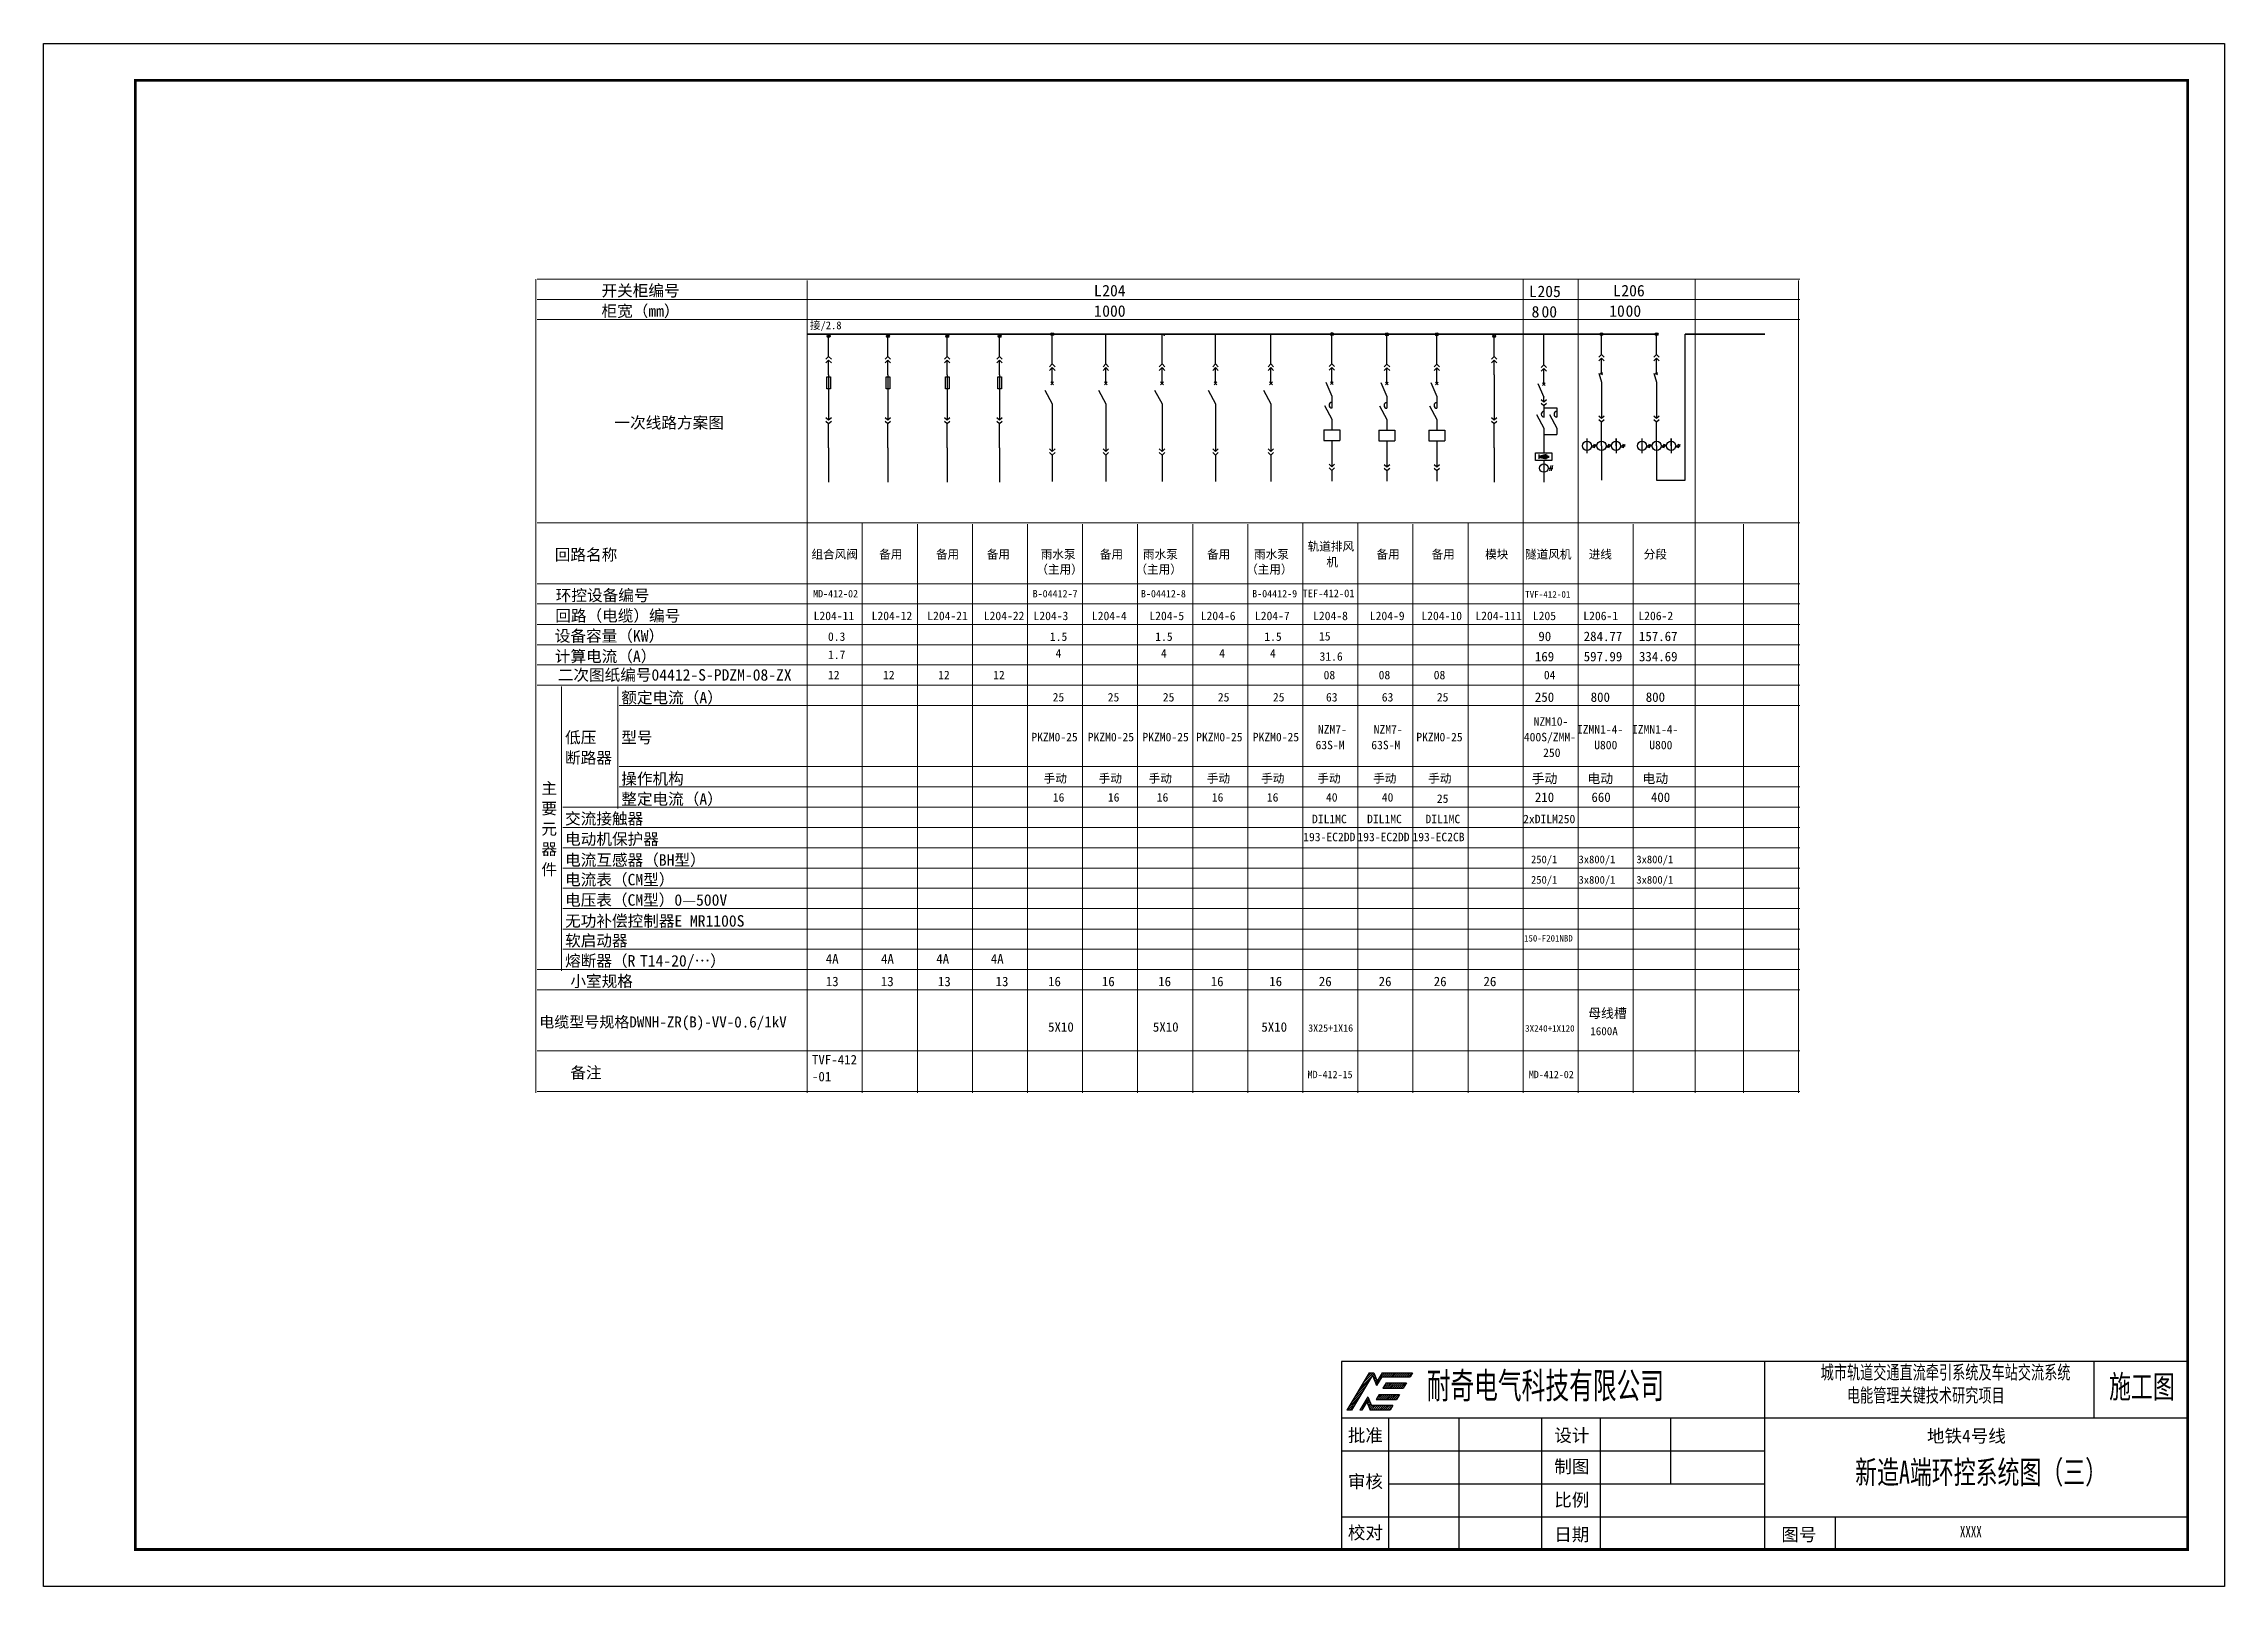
# Model space of a CAD drawing. Extents: x 816817 to 1084575, y -233155 to -217419.
# Drawn here: x 1072695 to 1084575, y -225819 to -217419 of the extents above; entities outside this region: 3.
import ezdxf
from ezdxf.enums import TextEntityAlignment as Align

# ---------------------------------------------------------------- set-up
doc = ezdxf.new("R2010")
doc.units = 0
doc.header["$LTSCALE"] = 100
doc.header["$MEASUREMENT"] = 0
doc.linetypes.add('AUSGEZOGEN', pattern=[0])
doc.linetypes.add('CONTINOUS', pattern=[2.5, 1.25, 0.25, 0.25, 0.25, 0.25, 0.25])
doc.layers.get('0').update_dxf_attribs({"color": 252, "linetype": 'CONTINUOUS'})
for name, color, linetype in [('SINGLELINE', 7, 'CONTINUOUS'), ('图框', 4, 'CONTINUOUS'), ('文字', 7, 'CONTINUOUS'), ('标注 @ 100', 7, 'CONTINUOUS')]:
    doc.layers.add(name, color=color, linetype=linetype)
doc.styles.add('CZ', font='romans.shx', dxfattribs={"width": 0.7, "bigfont": 'hztxt.shx'})
doc.styles.add('HT', font='simhei.ttf')
doc.styles.get("Standard").update_dxf_attribs({"font": 'COMPLEX', "width": 0.666667, "bigfont": 'DXT'})
doc.styles.add('WEN', font='', dxfattribs={"width": 0.7})
doc.styles.add('WMF-宋体1', font='')
doc.styles.get('WEN').set_extended_font_data('SimSun')
doc.styles.get('WMF-宋体1').set_extended_font_data('SimSun')
pattern_1 = [(45, (965297.757, -248823.082), (-26.60573, 26.60573), [])]

# ---------------------------------------------------------------- blocks, each defined once
blk = doc.blocks.new('图框')
at = {"layer": '图框'}
h = blk.add_hatch(dxfattribs=at)
h.set_pattern_fill('ANSI31', color=5, scale=11.850767)
h.set_pattern_definition(pattern_1)
h.paths.add_polyline_path([(1013864, -235026), (1013937, -234905), (1013353, -234905), (1013257, -234665), (1013039, -235026), (1013091, -235026), (1013227, -234800), (1013318, -235026)], flags=17)
h.paths.add_polyline_path([(1012684, -235026), (1012807, -235026), (1013380, -234075), (1013493, -234358), (1013636, -234122), (1014409, -234122), (1014474, -234014), (1013649, -234014), (1013511, -234242), (1013420, -234014), (1013294, -234014)])
h = blk.add_hatch(dxfattribs=at)
h.set_pattern_fill('ANSI31', color=256, scale=11.850767)
h.set_pattern_definition(pattern_1)
h.paths.add_polyline_path([(1014312, -234282), (1013758, -234282), (1013666, -234434), (1014220, -234434)])
h.paths.add_polyline_path([(1014121, -234599), (1013567, -234599), (1013483, -234738), (1014037, -234738)])
h = blk.add_hatch(dxfattribs=at)
h.set_pattern_fill('ANSI31', color=3, scale=11.850767)
h.set_pattern_definition(pattern_1)
h.paths.add_polyline_path([(1013758, -234282), (1013666, -234434), (1014220, -234434), (1014312, -234282)])
h.paths.add_polyline_path([(1013567, -234599), (1013483, -234738), (1014037, -234738), (1014121, -234599)])
for p, q in [((1012536, -233704), (1012536, -238826)), ((1013294, -234014), (1012684, -235026)), ((1013294, -234014), (1013417, -234014)), ((1013420, -234014), (1013511, -234242)), ((1013649, -234014), (1013511, -234242)), ((1013649, -234014), (1014474, -234014)), ((1014474, -234014), (1014409, -234122)), ((1024062, -233704), (1024062, -238826)), ((1033026, -233704), (1033026, -235240)), ((1035587, -238826), (1035587, -233704)), ((1013380, -234075), (1012807, -235026)), ((1013380, -234075), (1013493, -234358)), ((1013567, -234599), (1013483, -234738)), ((1013636, -234122), (1013493, -234358)), ((1013567, -234599), (1014121, -234599)), ((1013636, -234122), (1014409, -234122)), ((1013758, -234282), (1013666, -234434)), ((1013666, -234434), (1014220, -234434)), ((1013758, -234282), (1014312, -234282)), ((1014121, -234599), (1014037, -234738)), ((1014312, -234282), (1014220, -234434)), ((1012807, -235026), (1012684, -235026)), ((1013257, -234665), (1013039, -235026)), ((1013091, -235026), (1013039, -235026)), ((1013227, -234800), (1013091, -235026)), ((1013227, -234800), (1013318, -235026)), ((1013257, -234665), (1013353, -234905)), ((1013864, -235026), (1013318, -235026)), ((1013937, -234905), (1013353, -234905)), ((1013483, -234738), (1014037, -234738)), ((1013937, -234905), (1013864, -235026)), ((1012536, -235240), (1024062, -235240)), ((1013817, -235240), (1013817, -238826)), ((1015737, -235240), (1015737, -238826)), ((1017985, -235240), (1017985, -237033)), ((1019579, -235240), (1019579, -238826)), ((1021500, -235240), (1021500, -237033)), ((1024062, -235240), (1035587, -235240)), ((1012536, -236137), (1024062, -236137)), ((1013817, -237033), (1024062, -237033)), ((1024062, -237033), (1024062, -237033)), ((1012536, -237930), (1024062, -237930)), ((1024062, -237930), (1035587, -237930)), ((1025982, -237930), (1025982, -238826)), ((1012536, -238826), (1035587, -238826))]:
    blk.add_line(p, q, dxfattribs=at)
at = {"layer": '图框', "lineweight": 30}
for p, q in [((1035587, -233704), (1012536, -233704)), ((1012536, -233704), (1012536, -238826))]:
    blk.add_line(p, q, dxfattribs=at)
at = {"layer": '图框', "linetype": 'CONTINOUS'}
for p, q in [((1017985, -237033), (1017985, -238826)), ((1021500, -238826), (1021500, -238826))]:
    blk.add_line(p, q, dxfattribs=at)
at = {"layer": '图框', "color": 0, "ltscale": 0.2, "style": 'HT'}
for s, p in [('批准', (1012711, -235889)), ('设计', (1018334, -235889)), ('地铁4号线', (1028485, -235907)), ('制图', (1018334, -236736)), ('审核', (1012711, -237145)), ('比例', (1018334, -237647)), ('校对', (1012711, -238539)), ('日期', (1018334, -238589)), ('图号', (1024520, -238589))]:
    blk.add_text(s, height=350, dxfattribs=at).set_placement(p)
at = {"layer": '图框', "color": 0, "insert": (1014858, -234002), "char_height": 711.05, "attachment_point": 1}
blk.add_mtext_dynamic_manual_height_columns('{\\fSimSun|b0|i0|c134|p2;耐奇电气科技有限公司}', width=8427.24, gutter_width=12.5, heights=[0], dxfattribs=at)
blk = doc.blocks.new('A$C5E747298')
at = {"color": 7, "lineweight": 0, "style": 'WMF-宋体1'}
blk.add_text('  二次图纸编号04412-S-PDZM-08-ZX', height=3.1179, dxfattribs=at).set_placement((1.42, 1.28))
blk = doc.blocks.new('X2')
at = {"layer": 'SINGLELINE'}
for p, q in [((150.76, 253.71), (151.5, 254.45)), ((150.76, 252.72), (151.5, 253.46)), ((152.24, 253.71), (151.5, 254.45)), ((152.24, 252.72), (151.5, 253.46)), ((150.76, 237.79), (151.5, 237.15)), ((151.5, 237.15), (152.24, 237.79)), ((150.76, 236.8), (151.5, 236.16)), ((151.5, 236.16), (152.24, 236.8)), ((151.5, 229.61), (151.5, 236.3)), ((151.5, 229.61), (151.5, 220.26))]:
    blk.add_line(p, q, dxfattribs=at)
at = {"layer": 'SINGLELINE', "color": 7}
for points in [[(151.5, 254.45), (151.5, 260)], [(151.5, 250.1), (151.5, 253.46)], [(151.5, 249.4), (151.5, 253.46)], [(151.5, 249.4), (151.5, 237.15)]]:
    blk.add_lwpolyline(points, dxfattribs=at)
at = {"layer": 'SINGLELINE'}
blk.add_lwpolyline([(151.01, 248.92), (151.99, 248.92), (151.99, 245.63), (151.01, 245.63)], close=True, dxfattribs=at)
at = {"layer": 'SINGLELINE', "color": 7, "linetype": 'AUSGEZOGEN'}
for radius in [0.396, 0.198]:
    blk.add_circle((151.5, 260), radius, dxfattribs=at)
blk = doc.blocks.new('A$C14CC1AF0')
at = {"layer": 'SINGLELINE'}
blk.add_blockref('X2', (-150.76, -220.26), dxfattribs=at)
blk = doc.blocks.new('1231')
at = {"layer": 'SINGLELINE', "linetype": 'Continuous'}
for p, q in [((135.36, 251.06), (136.11, 251.81)), ((135.36, 250.06), (136.11, 250.81)), ((136.86, 251.06), (136.11, 251.81)), ((136.86, 250.06), (136.11, 250.81)), ((133.9, 233.84), (138.26, 233.84)), ((136.11, 236.74), (136.11, 233.84)), ((133.9, 230.93), (138.26, 230.93)), ((135.36, 224.47), (136.11, 223.82)), ((135.36, 223.47), (136.11, 222.82)), ((136.11, 223.82), (136.86, 224.47)), ((136.11, 222.82), (136.86, 223.47)), ((136.11, 222.82), (136.11, 222.78)), ((136.11, 222.82), (136.11, 219.92))]:
    blk.add_line(p, q, dxfattribs=at)
for points in [[(136.11, 251.81), (136.11, 259.92)], [(136.11, 246.71), (136.11, 250.81)], [(136.11, 247.42), (136.11, 250.81)], [(134.48, 246.79), (136.11, 243.04)], [(136.48, 246.94), (135.73, 246.19)], [(135.73, 246.94), (136.48, 246.19)], [(134.11, 240.49), (136.11, 236.74)], [(136.11, 243.04), (136.11, 239.8)], [(133.9, 233.84), (133.9, 230.93)], [(138.26, 233.84), (138.26, 230.93)], [(136.11, 230.93), (136.11, 223.82)]]:
    blk.add_lwpolyline(points, dxfattribs=at)
for radius in [0.4, 0.2]:
    blk.add_circle((136.11, 259.92), radius, dxfattribs=at)
blk.add_arc((136.11, 240.57), 0.768, 90, 270, dxfattribs=at)
blk.add_point((136.11, 259.92), dxfattribs=at)
blk = doc.blocks.new('A$C2BD677FE')
at = {"layer": 'SINGLELINE'}
for p, q in [((4.46, 33.45), (5.2, 34.19)), ((4.46, 32.46), (5.2, 33.2)), ((5.94, 33.45), (5.2, 34.19)), ((5.94, 32.46), (5.2, 33.2)), ((4.46, 17.53), (5.2, 16.9)), ((4.46, 16.54), (5.2, 15.91)), ((5.2, 16.9), (5.94, 17.53)), ((5.2, 15.91), (5.94, 16.54)), ((5.2, 9.35), (5.2, 16.04)), ((1.22, 11.33), (1.22, 7.37)), ((5.2, 9.35), (5.2, 0)), ((9.16, 11.33), (9.16, 7.37)), ((9.16, 9.35), (9.16, 11.33))]:
    blk.add_line(p, q, dxfattribs=at)
at = {"layer": 'SINGLELINE', "color": 7}
for points in [[(5.2, 34.19), (5.2, 39.74)], [(5.2, 29.84), (5.2, 33.2)], [(5.2, 29.14), (5.2, 33.2)], [(4.46, 29.14), (5.2, 26.67)], [(4.95, 29.24), (5.45, 28.75)], [(5.45, 29.24), (4.95, 28.75)], [(5.2, 26.67), (5.2, 16.9)], [(2.48, 9.35), (3.71, 9.35)], [(3.22, 9.84), (2.72, 8.85)], [(3.22, 8.85), (3.71, 9.84)], [(6.44, 9.35), (7.67, 9.35)], [(7.18, 9.84), (6.68, 8.85)], [(7.18, 8.85), (7.67, 9.84)], [(10.4, 9.35), (11.63, 9.35)], [(11.14, 9.84), (10.64, 8.85)], [(11.14, 8.85), (11.63, 9.84)]]:
    blk.add_lwpolyline(points, dxfattribs=at)
at = {"layer": 'SINGLELINE', "color": 7, "linetype": 'AUSGEZOGEN'}
for centre, radius in [((5.2, 39.74), 0.396), ((5.2, 39.74), 0.198), ((1.24, 9.35), 1.24), ((5.2, 9.35), 1.24), ((9.16, 9.35), 1.24)]:
    blk.add_circle(centre, radius, dxfattribs=at)

msp = doc.modelspace()

# ---------------------------------------------------------------- linework, layer by layer
for p, q in [((1081637, -219796), (1081637, -219001)), ((1078175, -219178), (1078190, -219163)), ((1078175, -219198), (1078190, -219183)), ((1078205, -219178), (1078190, -219163)), ((1078205, -219198), (1078190, -219183)), ((1078467, -219178), (1078482, -219163)), ((1078467, -219198), (1078482, -219183)), ((1078497, -219178), (1078482, -219163)), ((1078497, -219198), (1078482, -219183)), ((1078773, -219178), (1078788, -219163)), ((1078773, -219198), (1078788, -219183)), ((1078803, -219178), (1078788, -219163)), ((1078803, -219198), (1078788, -219183)), ((1079064, -219178), (1079079, -219163)), ((1079064, -219198), (1079079, -219183)), ((1079094, -219178), (1079079, -219163)), ((1079094, -219198), (1079079, -219183)), ((1079366, -219178), (1079381, -219163)), ((1079366, -219198), (1079381, -219183)), ((1079396, -219178), (1079381, -219163)), ((1079396, -219198), (1079381, -219183)), ((1078190, -219381), (1078190, -219497)), ((1078482, -219381), (1078482, -219497)), ((1078788, -219381), (1078788, -219497)), ((1079079, -219381), (1079079, -219497)), ((1079381, -219381), (1079381, -219497)), ((1080868, -219369), (1080868, -219344)), ((1078175, -219626), (1078190, -219639)), ((1078175, -219646), (1078190, -219659)), ((1078190, -219639), (1078205, -219626)), ((1078190, -219659), (1078205, -219646)), ((1078190, -219659), (1078190, -219804)), ((1078190, -219659), (1078190, -219660)), ((1078467, -219626), (1078482, -219639)), ((1078467, -219646), (1078482, -219659)), ((1078482, -219639), (1078497, -219626)), ((1078482, -219659), (1078497, -219646)), ((1078482, -219659), (1078482, -219804)), ((1078482, -219659), (1078482, -219660)), ((1078773, -219626), (1078788, -219639)), ((1078773, -219646), (1078788, -219659)), ((1078788, -219639), (1078803, -219626)), ((1078788, -219659), (1078803, -219646)), ((1078788, -219659), (1078788, -219804)), ((1078788, -219659), (1078788, -219660)), ((1079064, -219626), (1079079, -219639)), ((1079064, -219646), (1079079, -219659)), ((1079079, -219639), (1079094, -219626)), ((1079079, -219659), (1079094, -219646)), ((1079079, -219659), (1079079, -219804)), ((1079079, -219659), (1079079, -219660)), ((1079366, -219626), (1079381, -219639)), ((1079366, -219646), (1079381, -219659)), ((1079381, -219639), (1079396, -219626)), ((1079381, -219659), (1079396, -219646)), ((1079381, -219659), (1079381, -219804)), ((1079381, -219659), (1079381, -219660)), ((1081482, -219796), (1081637, -219796))]:
    msp.add_line(p, q)
at = {"color": 7, "lineweight": 0}
for points in [[(1075376, -218701), (1075376, -223131)], [(1075383, -218701), (1082262, -218701)], [(1076855, -218708), (1076855, -223131)], [(1081693, -218701), (1081693, -223131)], [(1082255, -218708), (1082255, -223131)], [(1075383, -218812), (1082262, -218812)], [(1075383, -218922), (1082262, -218922)], [(1075383, -220028), (1082262, -220028)], [(1077155, -220028), (1077155, -223131)], [(1077455, -220035), (1077455, -223131)], [(1077755, -220035), (1077755, -223131)], [(1078055, -220035), (1078055, -223131)], [(1078355, -220035), (1078355, -223131)], [(1078955, -220035), (1078955, -223131)], [(1079255, -220035), (1079255, -223131)], [(1080155, -220035), (1080155, -223131)], [(1080455, -220028), (1080455, -223131)], [(1081355, -220035), (1081355, -223131)], [(1081955, -220035), (1081955, -223131)], [(1075383, -220360), (1082262, -220360)], [(1075383, -220470), (1082262, -220470)], [(1075383, -220581), (1082262, -220581)], [(1075383, -220692), (1082262, -220692)], [(1075383, -220802), (1082262, -220802)], [(1075383, -220913), (1082262, -220913)], [(1075517, -220920), (1075517, -222468)], [(1075823, -220920), (1075823, -221583)], [(1075831, -221023), (1082262, -221023)], [(1075831, -221355), (1082262, -221355)], [(1075831, -221466), (1082262, -221466)], [(1075524, -221576), (1082262, -221576)], [(1075524, -221687), (1082262, -221687)], [(1075524, -221797), (1082262, -221797)], [(1075524, -221908), (1082262, -221908)], [(1075524, -222018), (1082262, -222018)], [(1075524, -222129), (1082262, -222129)], [(1075524, -222240), (1082262, -222240)], [(1075524, -222350), (1082262, -222350)], [(1075383, -222461), (1082262, -222461)], [(1075383, -222571), (1082262, -222571)], [(1075383, -222903), (1082262, -222903)], [(1075383, -223124), (1082262, -223124)]]:
    msp.add_lwpolyline(points, dxfattribs=at)
at = {"color": 1, "lineweight": 0}
for points in [[(1080755, -218701), (1080755, -223131)], [(1081055, -218701), (1081055, -223131)], [(1078655, -222129), (1078655, -223131)]]:
    msp.add_lwpolyline(points, dxfattribs=at)
for points in [[(1078190, -219163), (1078190, -219001)], [(1078482, -219163), (1078482, -219001)], [(1078788, -219163), (1078788, -219001)], [(1079079, -219163), (1079079, -219001)], [(1079381, -219163), (1079381, -219001)], [(1078190, -219251), (1078190, -219183)], [(1078190, -219265), (1078190, -219183)], [(1078482, -219265), (1078482, -219183)], [(1078482, -219251), (1078482, -219183)], [(1078788, -219265), (1078788, -219183)], [(1078788, -219251), (1078788, -219183)], [(1079079, -219251), (1079079, -219183)], [(1079079, -219265), (1079079, -219183)], [(1079381, -219265), (1079381, -219183)], [(1079381, -219251), (1079381, -219183)], [(1078182, -219261), (1078197, -219276)], [(1078197, -219261), (1078182, -219276)], [(1078489, -219261), (1078474, -219276)], [(1078474, -219261), (1078489, -219276)], [(1078795, -219261), (1078780, -219276)], [(1078780, -219261), (1078795, -219276)], [(1079072, -219261), (1079087, -219276)], [(1079087, -219261), (1079072, -219276)], [(1079389, -219261), (1079374, -219276)], [(1079374, -219261), (1079389, -219276)], [(1078150, -219306), (1078190, -219381)], [(1078442, -219306), (1078482, -219381)], [(1078747, -219306), (1078788, -219381)], [(1079039, -219306), (1079079, -219381)], [(1079341, -219306), (1079381, -219381)], [(1078190, -219497), (1078190, -219639)], [(1078482, -219497), (1078482, -219639)], [(1078788, -219497), (1078788, -219639)], [(1079079, -219497), (1079079, -219639)], [(1079381, -219497), (1079381, -219639)]]:
    msp.add_lwpolyline(points)
at = {"lineweight": 0}
for points in [[(1078655, -220035), (1078655, -223131)], [(1079555, -220028), (1079555, -223131)], [(1079855, -220028), (1079855, -223131)]]:
    msp.add_lwpolyline(points, dxfattribs=at)
for radius in [8, 4]:
    msp.add_circle((1078190, -219001), radius)
msp.add_point((1078190, -219001))
at = {"layer": 'SINGLELINE', "linetype": 'Continuous'}
for p, q in [((1079998, -219179), (1080013, -219164)), ((1079998, -219199), (1080013, -219184)), ((1080028, -219179), (1080013, -219164)), ((1080028, -219199), (1080013, -219184)), ((1080270, -219179), (1080285, -219164)), ((1080270, -219199), (1080285, -219184)), ((1080300, -219179), (1080285, -219164)), ((1080300, -219199), (1080285, -219184)), ((1080853, -219183), (1080868, -219168)), ((1080883, -219183), (1080868, -219168)), ((1080853, -219203), (1080868, -219188)), ((1080883, -219203), (1080868, -219188)), ((1080853, -219356), (1080868, -219369)), ((1080853, -219376), (1080868, -219389)), ((1080868, -219369), (1080883, -219356)), ((1080868, -219389), (1080883, -219376)), ((1079969, -219523), (1080056, -219523)), ((1080013, -219466), (1080013, -219523)), ((1080241, -219523), (1080328, -219523)), ((1080285, -219466), (1080285, -219523)), ((1080868, -219513), (1080868, -219629)), ((1080939, -219513), (1080939, -219548)), ((1079969, -219582), (1080056, -219582)), ((1080241, -219582), (1080328, -219582)), ((1079998, -219711), (1080013, -219724)), ((1079998, -219731), (1080013, -219744)), ((1080013, -219724), (1080028, -219711)), ((1080013, -219744), (1080028, -219731)), ((1080013, -219744), (1080013, -219802)), ((1080013, -219744), (1080013, -219745)), ((1080270, -219711), (1080285, -219724)), ((1080270, -219731), (1080285, -219744)), ((1080285, -219724), (1080300, -219711)), ((1080285, -219744), (1080300, -219731)), ((1080285, -219744), (1080285, -219802)), ((1080285, -219744), (1080285, -219745)), ((1080868, -219748), (1080868, -219806)), ((1080868, -219768), (1080868, -219769))]:
    msp.add_line(p, q, dxfattribs=at)
at = {"layer": 'SINGLELINE'}
for p, q in [((1080582, -219137), (1080597, -219122)), ((1080582, -219157), (1080597, -219142)), ((1080612, -219137), (1080597, -219122)), ((1080612, -219157), (1080597, -219142)), ((1080868, -219402), (1080939, -219402)), ((1080582, -219455), (1080597, -219468)), ((1080582, -219475), (1080597, -219488)), ((1080597, -219468), (1080612, -219455)), ((1080597, -219488), (1080612, -219475)), ((1080597, -219619), (1080597, -219485)), ((1080597, -219619), (1080597, -219806)), ((1080840, -219657), (1080840, -219680)), ((1080868, -219548), (1080939, -219548)), ((1080891, -219730), (1080917, -219730)), ((1080906, -219716), (1080899, -219746)), ((1080915, -219716), (1080908, -219746))]:
    msp.add_line(p, q, dxfattribs=at)
at = {"layer": 'SINGLELINE', "lineweight": 100}
for p, q in [((1080840, -219668), (1080882, -219658)), ((1080882, -219658), (1080882, -219678)), ((1080882, -219678), (1080840, -219668)), ((1080840, -219668), (1080897, -219668))]:
    msp.add_line(p, q, dxfattribs=at)
at = {"layer": 'SINGLELINE', "const_width": 10}
for points in [[(1076856, -219001), (1077006, -219001)], [(1077006, -219001), (1077156, -219001)], [(1077156, -219001), (1077306, -219001)], [(1077306, -219001), (1077456, -219001)], [(1077456, -219001), (1077606, -219001)], [(1077606, -219001), (1077756, -219001)], [(1077756, -219001), (1077906, -219001)], [(1077906, -219001), (1078056, -219001)], [(1078056, -219001), (1078206, -219001)], [(1078206, -219001), (1078356, -219001)], [(1078356, -219001), (1078506, -219001)], [(1078506, -219001), (1078656, -219001)], [(1078656, -219001), (1078806, -219001)], [(1078806, -219001), (1078956, -219001)], [(1078956, -219001), (1079106, -219001)], [(1079106, -219001), (1079256, -219001)], [(1079256, -219001), (1079406, -219001)], [(1079406, -219001), (1081482, -219001)], [(1081637, -219001), (1082072, -219001)]]:
    msp.add_lwpolyline(points, dxfattribs=at)
at = {"layer": 'SINGLELINE', "linetype": 'Continuous'}
for points in [[(1080013, -219164), (1080013, -219002)], [(1080285, -219164), (1080285, -219002)], [(1080868, -219168), (1080868, -219006)], [(1080013, -219266), (1080013, -219184)], [(1080013, -219252), (1080013, -219184)], [(1080285, -219266), (1080285, -219184)], [(1080285, -219252), (1080285, -219184)], [(1079980, -219265), (1080013, -219340)], [(1080005, -219262), (1080020, -219277)], [(1080020, -219262), (1080005, -219277)], [(1080253, -219265), (1080285, -219340)], [(1080278, -219262), (1080293, -219277)], [(1080293, -219262), (1080278, -219277)], [(1080835, -219269), (1080868, -219344)], [(1080860, -219266), (1080875, -219281)], [(1080875, -219266), (1080860, -219281)], [(1080868, -219256), (1080868, -219188)], [(1080868, -219270), (1080868, -219188)], [(1079973, -219391), (1080013, -219466)], [(1080013, -219340), (1080013, -219404)], [(1080245, -219391), (1080285, -219466)], [(1080285, -219340), (1080285, -219404)], [(1080868, -219389), (1080868, -219453)], [(1080939, -219402), (1080939, -219452)], [(1079969, -219523), (1079969, -219582)], [(1080056, -219523), (1080056, -219582)], [(1080241, -219523), (1080241, -219582)], [(1080328, -219523), (1080328, -219582)], [(1080828, -219438), (1080868, -219513)], [(1080898, -219438), (1080939, -219513)], [(1080013, -219582), (1080013, -219724)], [(1080285, -219582), (1080285, -219724)], [(1080868, -219629), (1080868, -219648)], [(1080868, -219688), (1080868, -219772)]]:
    msp.add_lwpolyline(points, dxfattribs=at)
at = {"layer": 'SINGLELINE', "color": 7}
for points in [[(1080597, -219122), (1080597, -219011)], [(1080597, -219209), (1080597, -219142)], [(1080597, -219223), (1080597, -219142)], [(1080597, -219223), (1080597, -219468)]]:
    msp.add_lwpolyline(points, dxfattribs=at)
at = {"layer": 'SINGLELINE'}
msp.add_lwpolyline([(1080823, -219648), (1080911, -219648), (1080911, -219688), (1080823, -219688)], close=True, dxfattribs=at)
at = {"layer": 'SINGLELINE', "linetype": 'Continuous'}
for centre, radius in [((1080013, -219002), 8), ((1080013, -219002), 4), ((1080285, -219002), 8), ((1080285, -219002), 4)]:
    msp.add_circle(centre, radius, dxfattribs=at)
at = {"layer": 'SINGLELINE', "color": 7, "linetype": 'AUSGEZOGEN'}
for radius in [7.92, 3.96]:
    msp.add_circle((1080597, -219011), radius, dxfattribs=at)
at = {"layer": 'SINGLELINE'}
msp.add_circle((1080868, -219730), 23.1, dxfattribs=at)
at = {"layer": 'SINGLELINE', "linetype": 'Continuous'}
for centre in [(1080013, -219389), (1080285, -219389), (1080869, -219437), (1080939, -219437)]:
    msp.add_arc(centre, 15.4, 90, 270, dxfattribs=at)
for p in [(1078800, -219006), (1080013, -219002), (1080285, -219002)]:
    msp.add_point(p, dxfattribs=at)
at = {"layer": '图框'}
msp.add_lwpolyline([(1072695, -217419), (1084575, -217419), (1084575, -225819), (1072695, -225819)], close=True, dxfattribs=at)
at = {"layer": '图框', "const_width": 16}
msp.add_lwpolyline([(1073195, -217619), (1084375, -217619), (1084375, -225619), (1073195, -225619)], close=True, dxfattribs=at)

# ---------------------------------------------------------------- block references
at = {"xscale": 20, "yscale": 20, "zscale": 20}
for name, p in [('A$C14CC1AF0', (1076957, -219806)), ('A$C14CC1AF0', (1077280, -219806)), ('A$C14CC1AF0', (1077603, -219806)), ('A$C14CC1AF0', (1077888, -219806)), ('1231', (1076991, -224199)), ('A$C5E747298', (1075383, -220913))]:
    msp.add_blockref(name, p, dxfattribs=at)
at = {"layer": 'SINGLELINE', "xscale": 20, "yscale": 20, "zscale": 20}
for p in [(1081078, -219796), (1081378, -219796)]:
    msp.add_blockref('A$C2BD677FE', p, dxfattribs=at)
at = {"layer": '图框', "color": 0, "linetype": 'CONTINOUS', "xscale": 0.1999999999534339, "yscale": 0.1999999999970896, "zscale": 0.2}
msp.add_blockref('图框', (877258, -177854), dxfattribs=at)

# ---------------------------------------------------------------- texts
at = {"color": 7, "lineweight": 0, "style": 'WMF-宋体1'}
for s, height, p in [('        开关柜编号', 62.36, (1075395, -218795)), ('L', 62.4, (1078417, -218795)), ('204', 62.4, (1078462, -218795)), ('L', 62.4, (1080787, -218799)), ('205', 62.4, (1080833, -218799)), ('L', 62.4, (1081245, -218795)), ('206', 62.4, (1081290, -218795)), ('        柜宽（mm）', 62.36, (1075395, -218906)), ('接/2.8', 42.1, (1076870, -218974)), ('1', 62.4, (1078417, -218906)), ('000', 62.4, (1078462, -218906)), ('8', 62.4, (1080801, -218910)), ('00', 62.4, (1080855, -218910)), ('10', 62.4, (1081224, -218906)), ('00', 62.4, (1081313, -218906)), ('一次线路方案图', 62.4, (1075805, -219514)), ('轨道排风', 46.4, (1079581, -220180)), ('  回路名称', 62.4, (1075395, -220233)), ('组合风阀', 46.4, (1076878, -220223)), ('备用', 46.4, (1077247, -220223)), ('备用', 46.4, (1077556, -220223)), ('备用', 46.4, (1077833, -220223)), ('雨水泵', 46.4, (1078127, -220223)), ('（主用）', 46.4, (1078103, -220305)), ('备用', 46.4, (1078449, -220223)), ('雨水泵', 46.4, (1078684, -220223)), ('（主用）', 46.4, (1078643, -220305)), ('备用', 46.4, (1079033, -220223)), ('（主用）', 46.4, (1079246, -220305)), ('雨水泵', 46.4, (1079289, -220223)), ('机', 46.4, (1079683, -220266)), ('备用', 46.4, (1079956, -220223)), ('备用', 46.4, (1080256, -220223)), ('模块', 46.4, (1080548, -220223)), ('隧道风机', 46.4, (1080765, -220223)), ('进线', 46.4, (1081112, -220223)), ('分段', 46.4, (1081412, -220223)), ('环控设备编号', 62.4, (1075485, -220454)), (' 回路（电缆）编号', 62.4, (1075440, -220565)), ('MD-412-02', 40, (1076887, -220434)), ('B-04412-7', 40, (1078083, -220434)), ('B-04412-8', 40, (1078673, -220434)), ('B-04412-9', 40, (1079279, -220434)), ('TEF-412-01', 41.7, (1079553, -220433)), ('TVF-412-01', 36.3, (1080766, -220436)), ('  设备容量（KW）', 62.4, (1075395, -220675)), ('L204-11', 46.4, (1076890, -220558)), ('L204-12', 46.4, (1077206, -220558)), ('L204-21', 46.4, (1077509, -220558)), ('L204-22', 46.4, (1077817, -220558)), ('L204-3', 46.4, (1078088, -220558)), ('L204-4', 46.4, (1078406, -220558)), ('L204-5', 46.4, (1078719, -220558)), ('L204-6', 46.4, (1078999, -220558)), ('L204-7', 46.4, (1079294, -220558)), ('L204-8', 46.4, (1079611, -220558)), ('L204-9', 46.4, (1079920, -220558)), ('L204-10', 46.4, (1080201, -220558)), ('L204-111', 46.4, (1080495, -220558)), ('L205', 46.4, (1080808, -220558)), ('L206-1', 46.4, (1081083, -220558)), ('L206-2', 46.4, (1081383, -220558)), ('  计算电流（A）', 62.4, (1075395, -220786)), ('0.3', 46.4, (1076968, -220671)), ('1.7', 46.4, (1076968, -220770)), ('1.5', 46.4, (1078177, -220671)), ('4', 46.4, (1078208, -220762)), ('1.5', 46.4, (1078751, -220671)), ('4', 46.4, (1078782, -220762)), ('4', 46.4, (1079099, -220762)), ('1.5', 46.4, (1079345, -220671)), ('4', 46.4, (1079376, -220762)), ('15', 46.4, (1079643, -220669)), ('90', 51.5, (1080838, -220672)), ('284.77', 51.5, (1081085, -220672)), ('157.67', 51.5, (1081386, -220672)), ('12', 46.4, (1076968, -220880)), ('12', 46.4, (1077268, -220880)), ('12', 46.4, (1077568, -220880)), ('12', 46.4, (1077868, -220880)), ('31.6', 46.4, (1079646, -220779)), ('08', 46.4, (1079668, -220880)), ('08', 46.4, (1079968, -220880)), ('08', 46.4, (1080268, -220880)), ('169', 51.5, (1080819, -220782)), ('04', 46.4, (1080868, -220880)), ('597.99', 51.5, (1081085, -220782)), ('334.69', 51.5, (1081386, -220782)), ('额定电流（A）', 62.4, (1075842, -221011)), ('25', 46.4, (1078192, -221001)), ('25', 46.4, (1078492, -221001)), ('25', 46.4, (1078792, -221001)), ('25', 46.4, (1079092, -221001)), ('25', 46.4, (1079392, -221001)), ('63', 46.4, (1079681, -221001)), ('63', 46.4, (1079985, -221001)), ('25', 46.4, (1080285, -221001)), ('250', 51.5, (1080819, -221003)), ('800', 51.5, (1081123, -221003)), ('800', 51.5, (1081423, -221003)), ('NZM10-', 46.4, (1080812, -221133)), ('低压', 62.4, (1075536, -221228)), ('型号', 62.4, (1075842, -221228)), ('PKZM0-25', 46.4, (1078076, -221218)), ('PKZM0-25', 46.4, (1078383, -221218)), ('PKZM0-25', 46.4, (1078681, -221218)), ('PKZM0-25', 46.4, (1078974, -221218)), ('PKZM0-25', 46.4, (1079282, -221218)), ('NZM7-', 46.4, (1079637, -221176)), ('NZM7-', 46.4, (1079941, -221176)), ('PKZM0-25', 46.4, (1080173, -221218)), ('400S/ZMM-', 46.4, (1080759, -221218)), ('IZMN1-4-', 46.4, (1081048, -221176)), ('IZMN1-4-', 46.4, (1081348, -221176)), ('断路器', 62.4, (1075536, -221339)), ('63S-M', 46.4, (1079624, -221261)), ('63S-M', 46.4, (1079928, -221261)), ('250', 46.4, (1080864, -221303)), ('U800', 46.4, (1081142, -221261)), ('U800', 46.4, (1081442, -221261)), ('主', 62.4, (1075407, -221505)), ('操作机构', 62.4, (1075842, -221453)), ('手动', 46.4, (1078143, -221443)), ('手动', 46.4, (1078443, -221443)), ('手动', 46.4, (1078715, -221443)), ('手动', 46.4, (1079032, -221443)), ('手动', 46.4, (1079328, -221443)), ('手动', 46.4, (1079634, -221443)), ('手动', 46.4, (1079938, -221443)), ('手动', 46.4, (1080238, -221443)), ('手动', 51.5, (1080801, -221446)), ('电动', 51.5, (1081105, -221446)), ('电动', 51.5, (1081405, -221446)), ('要', 62.4, (1075407, -221615)), ('整定电流（A）', 62.4, (1075842, -221563)), ('16', 46.4, (1078193, -221546)), ('16', 46.4, (1078493, -221546)), ('16', 46.4, (1078759, -221546)), ('16', 46.4, (1079059, -221546)), ('16', 46.4, (1079359, -221546)), ('40', 46.4, (1079681, -221546)), ('40', 46.4, (1079985, -221546)), ('25', 46.4, (1080285, -221553)), ('210', 51.5, (1080819, -221548)), ('660', 51.5, (1081127, -221548)), ('400', 51.5, (1081451, -221548)), ('元', 62.4, (1075407, -221726)), ('交流接触器', 62.4, (1075536, -221670)), ('DIL1MC', 46.4, (1079605, -221664)), ('DIL1MC', 46.4, (1079905, -221664)), ('DIL1MC', 46.4, (1080223, -221664)), ('2xDILM250', 46.4, (1080755, -221664)), ('器', 62.4, (1075407, -221836)), ('电动机保护器', 62.4, (1075536, -221781)), ('193-EC2DD', 46.4, (1079557, -221762)), ('193-EC2DD', 46.4, (1079852, -221762)), ('193-EC2CB', 46.4, (1080152, -221762)), ('件', 62.4, (1075407, -221947)), ('电流互感器（BH型）', 62.4, (1075536, -221895)), ('250/1', 42.1, (1080798, -221882)), ('3x800/1', 42.1, (1081057, -221882)), ('3x800/1', 42.1, (1081372, -221882)), ('电流表（CM型）', 62.4, (1075536, -222002)), ('250/1', 42.1, (1080798, -221993)), ('3x800/1', 42.1, (1081057, -221993)), ('3x800/1', 42.1, (1081372, -221993)), ('无功补偿控制器E', 62.4, (1075536, -222227)), ('电压表（CM型）0—500V', 62.36, (1075536, -222113)), ('软启动器', 62.4, (1075536, -222334)), ('MR1100S', 62.4, (1076216, -222227)), ('150-F201NBD', 35.46, (1080760, -222308)), ('熔断器（R', 62.4, (1075536, -222444)), ('T14-20/…）', 62.4, (1075944, -222444)), ('4A', 51.5, (1076956, -222428)), ('4A', 51.5, (1077257, -222428)), ('4A', 51.5, (1077558, -222428)), ('4A', 51.5, (1077855, -222428)), ('    小室规格', 62.4, (1075395, -222555)), ('13', 51.5, (1076956, -222551)), ('13', 51.5, (1077256, -222551)), ('13', 51.5, (1077567, -222551)), ('13', 51.5, (1077881, -222551)), ('16', 51.5, (1078167, -222551)), ('16', 51.5, (1078460, -222551)), ('16', 51.5, (1078767, -222551)), ('16', 51.5, (1079053, -222551)), ('16', 51.5, (1079372, -222551)), ('26', 51.5, (1079642, -222551)), ('26', 51.5, (1079968, -222551)), ('26', 51.5, (1080268, -222551)), ('26', 51.5, (1080539, -222551)), ('电缆型号规格DWNH-ZR(B)-VV-0.6/1kV', 60, (1075395, -222776)), ('3X25+1X16', 40, (1079584, -222799)), ('3X240+1X120', 36, (1080766, -222799)), ('    备注', 62.4, (1075395, -223053)), ('TVF-412', 51.5, (1076881, -222977)), ('-01', 51.5, (1076881, -223069)), ('MD-412-15', 40, (1079581, -223052)), ('MD-412-02', 40, (1080786, -223052))]:
    msp.add_text(s, height=height, dxfattribs=at).set_placement(p)
at = {"color": 1, "lineweight": 0, "style": 'WMF-宋体1'}
for s, height, p in [('5X10', 51.5, (1078167, -222799)), ('5X10', 51.5, (1078738, -222799)), ('5X10', 51.5, (1079329, -222799)), ('母线槽', 51.5, (1081109, -222724)), ('1600A', 44, (1081121, -222818))]:
    msp.add_text(s, height=height, dxfattribs=at).set_placement(p)
at = {"style": 'CZ', "width": 0.7}
for s, p in [('结构', (817259, -224664)), ('统', (817963, -225734)), ('结构', (817259, -233164))]:
    msp.add_text(s, height=400, rotation=90, dxfattribs=at).set_placement(p)
at = {"layer": '文字', "color": 7, "ltscale": 0.2, "style": 'WEN', "width": 0.7}
for s, height, p in [('施工图', 125, (1084126, -224794)), ('新造A端环控系统图（三）', 125, (1083250, -225260)), ('XXXX', 62.5, (1083194, -225552))]:
    msp.add_text(s, height=height, dxfattribs=at).set_placement(p, align=Align.CENTER)
at = {"layer": '标注 @ 100', "linetype": 'CONTINOUS', "insert": (1082376, -224616), "char_height": 75, "attachment_point": 1, "style": 'WEN'}
msp.add_mtext_dynamic_manual_height_columns('城市轨道交通直流牵引系统及车站交流系统\\P    电能管理关键技术研究项目', width=3585.75, gutter_width=25, heights=[0], dxfattribs=at)

doc.saveas('drawing.dxf')
